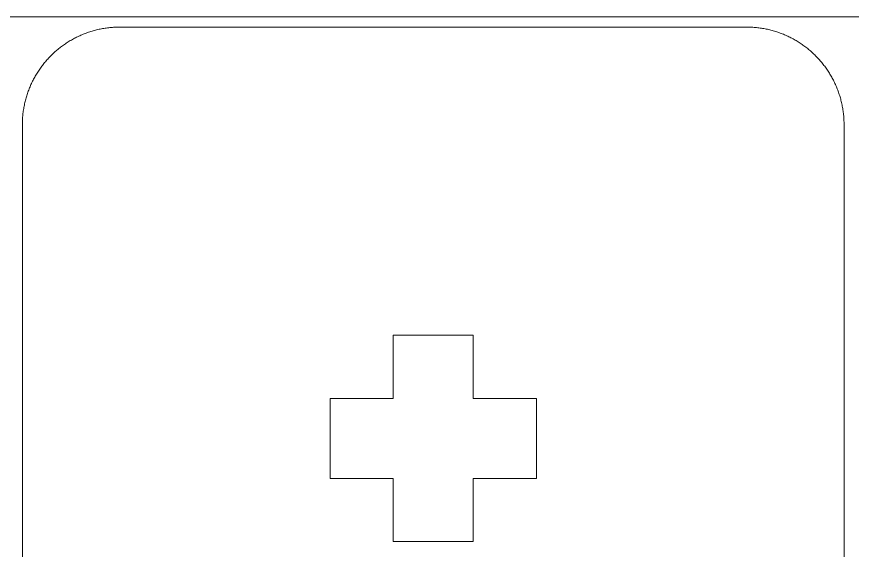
# Model space of a CAD drawing. Header units: inches. Extents: x -505 to 101, y 135 to 440.
# Drawn here: x -411.68 to -368.83, y 412.22 to 439.55 of the extents above; entities that cross this region are included whole.
import ezdxf

# ---------------------------------------------------------------- set-up
doc = ezdxf.new("R2010")
doc.units = ezdxf.units.IN
doc.header["$MEASUREMENT"] = 0
doc.layers.add('Capa 1', color=7, linetype='Continuous')
doc.layers.add('Capa 3', color=150, linetype='Continuous')

msp = doc.modelspace()

# ---------------------------------------------------------------- linework, layer by layer
at = {"layer": 'Capa 1', "color": 28, "lineweight": 9, "true_color": 0x11100b}
for points in [[(-369.251, 401.816), (-369.251, 434.021), (-369.251, 434.086), (-369.252, 434.151), (-369.255, 434.215), (-369.257, 434.279), (-369.261, 434.343), (-369.265, 434.406), (-369.271, 434.47), (-369.277, 434.533), (-369.283, 434.596), (-369.291, 434.658), (-369.299, 434.721), (-369.308, 434.783), (-369.318, 434.845), (-369.329, 434.907), (-369.34, 434.968), (-369.353, 435.029), (-369.365, 435.09), (-369.379, 435.151), (-369.393, 435.211), (-369.408, 435.271), (-369.424, 435.331), (-369.441, 435.39), (-369.458, 435.45), (-369.476, 435.508), (-369.494, 435.567), (-369.514, 435.625), (-369.534, 435.683), (-369.554, 435.741), (-369.576, 435.798), (-369.598, 435.855), (-369.62, 435.911), (-369.644, 435.968), (-369.668, 436.024), (-369.693, 436.079), (-369.718, 436.134), (-369.744, 436.189), (-369.771, 436.244), (-369.798, 436.298), (-369.826, 436.351), (-369.855, 436.405), (-369.883, 436.458), (-369.914, 436.51), (-369.944, 436.562), (-369.975, 436.614), (-370.006, 436.666), (-370.039, 436.716), (-370.072, 436.767), (-370.105, 436.817), (-370.139, 436.867), (-370.174, 436.916), (-370.208, 436.965), (-370.244, 437.013), (-370.28, 437.061), (-370.318, 437.108), (-370.355, 437.156), (-370.393, 437.202), (-370.431, 437.248), (-370.47, 437.294), (-370.51, 437.339), (-370.55, 437.383), (-370.591, 437.428), (-370.631, 437.471), (-370.673, 437.514), (-370.715, 437.557), (-370.758, 437.599), (-370.802, 437.641), (-370.845, 437.682), (-370.889, 437.723), (-370.934, 437.763), (-370.979, 437.802), (-371.024, 437.841), (-371.071, 437.88), (-371.117, 437.918), (-371.164, 437.955), (-371.211, 437.992), (-371.259, 438.028), (-371.308, 438.064), (-371.357, 438.099), (-371.406, 438.134), (-371.455, 438.168), (-371.506, 438.201), (-371.556, 438.234), (-371.607, 438.266), (-371.658, 438.298), (-371.71, 438.329), (-371.762, 438.359), (-371.815, 438.389), (-371.868, 438.418), (-371.921, 438.447), (-371.975, 438.474), (-372.029, 438.502), (-372.083, 438.529), (-372.138, 438.554), (-372.193, 438.58), (-372.249, 438.605), (-372.305, 438.628), (-372.361, 438.652), (-372.417, 438.675), (-372.474, 438.697), (-372.532, 438.718), (-372.589, 438.739), (-372.647, 438.759), (-372.705, 438.778), (-372.764, 438.797), (-372.823, 438.815), (-372.882, 438.832), (-372.941, 438.848), (-373.001, 438.864), (-373.061, 438.879), (-373.122, 438.893), (-373.182, 438.907), (-373.243, 438.92), (-373.304, 438.932), (-373.366, 438.943), (-373.428, 438.954), (-373.49, 438.964), (-373.552, 438.973), (-373.614, 438.981), (-373.677, 438.989), (-373.74, 438.996), (-373.803, 439.002), (-373.866, 439.007), (-373.93, 439.011), (-373.994, 439.015), (-374.058, 439.018), (-374.122, 439.02), (-374.186, 439.021), (-406.393, 439.022), (-406.457, 439.021), (-406.521, 439.02), (-406.586, 439.018), (-406.65, 439.015), (-406.714, 439.011), (-406.777, 439.007), (-406.841, 439.002), (-406.904, 438.996), (-406.966, 438.989), (-407.029, 438.981), (-407.092, 438.973), (-407.154, 438.964), (-407.216, 438.954), (-407.278, 438.943), (-407.339, 438.932), (-407.4, 438.92), (-407.461, 438.907), (-407.522, 438.893), (-407.582, 438.879), (-407.642, 438.864), (-407.702, 438.848), (-407.761, 438.832), (-407.82, 438.815), (-407.879, 438.797), (-407.938, 438.778), (-407.996, 438.759), (-408.054, 438.739), (-408.112, 438.718), (-408.169, 438.697), (-408.226, 438.675), (-408.282, 438.652), (-408.338, 438.628), (-408.395, 438.605), (-408.45, 438.58), (-408.505, 438.554), (-408.56, 438.529), (-408.614, 438.502), (-408.669, 438.474), (-408.722, 438.447), (-408.775, 438.418), (-408.829, 438.389), (-408.881, 438.359), (-408.933, 438.329), (-408.985, 438.298), (-409.036, 438.266), (-409.087, 438.234), (-409.138, 438.201), (-409.188, 438.168), (-409.237, 438.134), (-409.287, 438.099), (-409.336, 438.064), (-409.384, 438.028), (-409.432, 437.992), (-409.479, 437.955), (-409.526, 437.918), (-409.573, 437.88), (-409.619, 437.841), (-409.665, 437.802), (-409.71, 437.763), (-409.754, 437.723), (-409.798, 437.682), (-409.842, 437.641), (-409.886, 437.599), (-409.928, 437.557), (-409.97, 437.514), (-410.012, 437.471), (-410.053, 437.428), (-410.094, 437.383), (-410.133, 437.339), (-410.173, 437.294), (-410.212, 437.248), (-410.251, 437.202), (-410.289, 437.156), (-410.326, 437.108), (-410.363, 437.061), (-410.399, 437.013), (-410.435, 436.965), (-410.47, 436.916), (-410.505, 436.867), (-410.538, 436.817), (-410.572, 436.767), (-410.605, 436.716), (-410.637, 436.666), (-410.669, 436.614), (-410.699, 436.562), (-410.73, 436.51), (-410.76, 436.458), (-410.789, 436.405), (-410.817, 436.351), (-410.845, 436.298), (-410.873, 436.244), (-410.899, 436.189), (-410.925, 436.134), (-410.951, 436.079), (-410.976, 436.024), (-410.999, 435.968), (-411.023, 435.911), (-411.045, 435.855), (-411.068, 435.798), (-411.089, 435.741), (-411.11, 435.683), (-411.13, 435.625), (-411.149, 435.567), (-411.167, 435.508), (-411.185, 435.45), (-411.203, 435.39), (-411.219, 435.331), (-411.235, 435.271), (-411.25, 435.211), (-411.264, 435.151), (-411.278, 435.09), (-411.291, 435.029), (-411.303, 434.968), (-411.314, 434.907), (-411.325, 434.845), (-411.335, 434.783), (-411.344, 434.721), (-411.352, 434.658), (-411.36, 434.596), (-411.366, 434.533), (-411.372, 434.47), (-411.378, 434.406), (-411.382, 434.343), (-411.386, 434.279), (-411.389, 434.215), (-411.391, 434.151), (-411.392, 434.086), (-411.392, 401.88)], [(-392.372, 423.242), (-388.272, 423.242), (-388.272, 420.001), (-385.03, 420.001), (-385.03, 415.901), (-388.272, 415.901), (-388.272, 412.659), (-392.372, 412.659), (-392.372, 415.901), (-395.613, 415.901), (-395.613, 420.001), (-392.372, 420.001), (-392.372, 423.242)]]:
    msp.add_lwpolyline(points, dxfattribs=at)
at = {"layer": 'Capa 3', "lineweight": 0}
msp.add_lwpolyline([(-505.12, 439.552), (100.88, 439.552), (100.88, 135.159), (-505.149, 135.217), (-505.12, 439.552)], dxfattribs=at)

doc.saveas('drawing.dxf')
